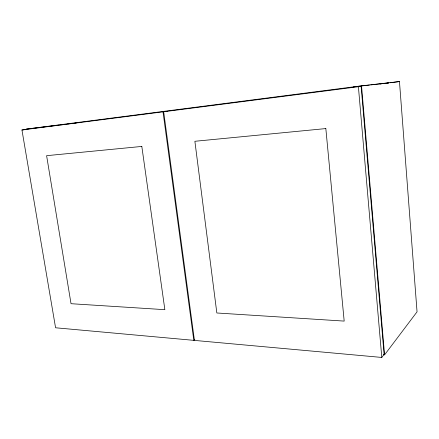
<?xml version="1.0" encoding="UTF-8"?>
<svg xmlns="http://www.w3.org/2000/svg" width="439" height="439" viewBox="0 0 439 439"><rect width="100%" height="100%" fill="white"/><g stroke="black" fill="none" stroke-linecap="round" stroke-linejoin="round"><path stroke-width="0.66" d="M383.269 354.739L384.575 354.855L417.05 311.827L399.468 81.561L361.533 85.83L26.285 129.11L55.698 125.488M381.793 357.439L384.103 354.394L361.116 86.373L358.394 86.681L381.793 357.439L194.444 340.406L163.67 111.747M361.116 86.373L21.95 129.993L55.577 327.779L193.808 340.346L194.834 339.649M380.042 84.058L381.398 83.882M383.434 83.619L385.475 83.361M386.83 83.185L388.866 82.922M399.468 81.561L390.227 82.746L392.263 82.488M57.054 125.324L59.078 125.077M60.434 124.912L62.459 124.665M64.259 124.473L66.294 124.226M67.65 124.056L69.219 123.836M71.244 123.589L72.6 123.425M74.625 123.178L76.463 122.98M78.499 122.733L79.854 122.569M21.95 129.993L26.587 129.423M167.747 111.254L163.012 111.835L193.808 340.346M353.285 86.895L369.413 85.073M370.757 84.919L388.905 82.867M361.533 85.83L384.575 354.855M141.819 146.434L46.605 155.675L71.03 303.7L164.861 309.676L141.819 146.434M325.837 128.578L194.883 141.287L216.839 312.985L344.187 321.096L325.837 128.578"/></g></svg>
